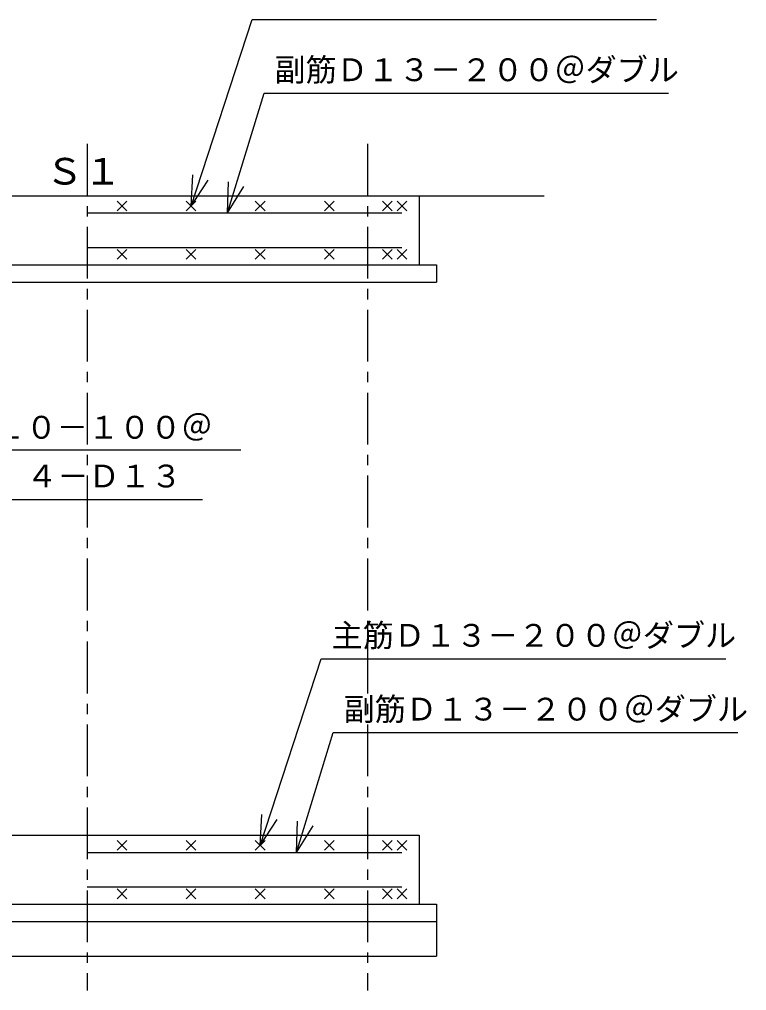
# Model space of a CAD drawing. Units: millimetres, scale not verified. Extents: x -8093 to 8093, y -5792 to 5792.
# Drawn here: x -528 to 1576, y -24 to 2786 of the extents above; entities that cross this region are included whole.
import ezdxf
from ezdxf.enums import TextEntityAlignment as Align

# ---------------------------------------------------------------- set-up
doc = ezdxf.new("R2010")
doc.units = ezdxf.units.MM
doc.header["$LTSCALE"] = 30
doc.linetypes.add('CHAIN1', pattern=[8, 5, -1, 1, -1])
doc.layers.add('0-3_00クル-フ-1機器', color=5, linetype='Continuous', lineweight=25)
doc.layers.add('0-7_00クル-フ-2製作', color=3, linetype='Continuous', lineweight=25)
doc.styles.add('ＭＳ ゴシック', font='')
doc.styles.get('ＭＳ ゴシック').set_extended_font_data('MS Gothic')

msp = doc.modelspace()

# ---------------------------------------------------------------- linework, layer by layer
at = {"layer": '0-3_00クル-フ-1機器', "color": 2}
for p, q in [((-31.24, 2245.72), (145.54, 2785.72)), ((145.54, 2785.72), (1315.53, 2785.72)), ((73.83, 2225.72), (180, 2572.26)), ((180, 2572.26), (1350, 2572.26)), ((-31.24, 2245.72), (-26.33, 2335.59)), ((-31.24, 2245.72), (17.95, 2321.09)), ((73.83, 2225.72), (77.02, 2315.66)), ((73.83, 2225.72), (121.57, 2302.01)), ((-2416.24, 2275.72), (990.45, 2275.72)), ((628.76, 2275.72), (628.76, 2075.72)), ((-1041.24, 2025.72), (678.76, 2025.72)), ((-977.67, 1540.72), (112.99, 1540.72)), ((-952.67, 1396.67), (2.33, 1396.67)), ((168.76, 395.72), (345.54, 935.72)), ((345.54, 935.72), (1515.53, 935.72)), ((273.83, 375.72), (380, 722.26)), ((380, 722.26), (1550, 722.26)), ((168.76, 395.72), (173.67, 485.59)), ((168.76, 395.72), (217.95, 471.09)), ((273.83, 375.72), (277.02, 465.66)), ((273.83, 375.72), (321.57, 452.01)), ((-1041.24, 425.72), (628.76, 425.72)), ((628.76, 425.72), (628.76, 225.72)), ((-1191.24, 225.72), (528.76, 225.72)), ((-1191.24, 175.72), (528.76, 175.72)), ((-1341.24, 75.72), (678.76, 75.72))]:
    msp.add_line(p, q, dxfattribs=at)
at = {"layer": '0-3_00クル-フ-1機器', "color": 2, "linetype": 'CHAIN1'}
for p, q in [((-331.24, 2425.72), (-331.24, -24.28)), ((478.76, 2425.72), (478.76, -24.28))]:
    msp.add_line(p, q, dxfattribs=at)
at = {"layer": '0-3_00クル-フ-1機器', "color": 2}
for points in [[(-1041.24, 2075.72), (678.76, 2075.72), (678.76, 2025.72)], [(-1341.24, 225.72), (678.76, 225.72), (678.76, 125.72)], [(-1341.24, 75.72), (-1341.24, 175.72), (678.76, 175.72), (678.76, 75.72)]]:
    msp.add_lwpolyline(points, dxfattribs=at)
at = {"layer": '0-7_00クル-フ-2製作'}
for p, q in [((-217.09, 2259.86), (-245.38, 2231.58)), ((-245.38, 2259.86), (-217.09, 2231.58)), ((-17.09, 2259.86), (-45.38, 2231.58)), ((-45.38, 2259.86), (-17.09, 2231.58)), ((182.91, 2259.86), (154.62, 2231.58)), ((154.62, 2259.86), (182.91, 2231.58)), ((382.91, 2259.86), (354.62, 2231.58)), ((354.62, 2259.86), (382.91, 2231.58)), ((550.61, 2259.86), (522.33, 2231.58)), ((522.33, 2259.86), (550.61, 2231.58)), ((592.91, 2259.86), (564.62, 2231.58)), ((564.62, 2259.86), (592.91, 2231.58)), ((-331.23, 2225.72), (578.76, 2225.72)), ((-331.23, 2125.72), (578.76, 2125.72)), ((-217.09, 2119.86), (-245.38, 2091.58)), ((-245.38, 2119.86), (-217.09, 2091.58)), ((-17.09, 2119.86), (-45.38, 2091.58)), ((-45.38, 2119.86), (-17.09, 2091.58)), ((182.91, 2119.86), (154.62, 2091.58)), ((154.62, 2119.86), (182.91, 2091.58)), ((382.91, 2119.86), (354.62, 2091.58)), ((354.62, 2119.86), (382.91, 2091.58)), ((550.61, 2119.86), (522.33, 2091.58)), ((522.33, 2119.86), (550.61, 2091.58)), ((592.91, 2119.86), (564.62, 2091.58)), ((564.62, 2119.86), (592.91, 2091.58)), ((-217.09, 409.86), (-245.38, 381.58)), ((-245.38, 409.86), (-217.09, 381.58)), ((-17.09, 409.86), (-45.38, 381.58)), ((-45.38, 409.86), (-17.09, 381.58)), ((182.91, 409.86), (154.62, 381.58)), ((154.62, 409.86), (182.91, 381.58)), ((382.91, 409.86), (354.62, 381.58)), ((354.62, 409.86), (382.91, 381.58)), ((550.61, 409.86), (522.33, 381.58)), ((522.33, 409.86), (550.61, 381.58)), ((592.91, 409.86), (564.62, 381.58)), ((564.62, 409.86), (592.91, 381.58)), ((-331.23, 375.72), (578.76, 375.72)), ((-331.23, 275.72), (578.76, 275.72)), ((-217.09, 269.86), (-245.38, 241.58)), ((-245.38, 269.86), (-217.09, 241.58)), ((-17.09, 269.86), (-45.38, 241.58)), ((-45.38, 269.86), (-17.09, 241.58)), ((182.91, 269.86), (154.62, 241.58)), ((154.62, 269.86), (182.91, 241.58)), ((382.91, 269.86), (354.62, 241.58)), ((354.62, 269.86), (382.91, 241.58)), ((550.61, 269.86), (522.33, 241.58)), ((522.33, 269.86), (550.61, 241.58)), ((592.91, 269.86), (564.62, 241.58)), ((564.62, 269.86), (592.91, 241.58))]:
    msp.add_line(p, q, dxfattribs=at)

# ---------------------------------------------------------------- texts
at = {"layer": '0-3_00クル-フ-1機器', "color": 4, "style": 'ＭＳ ゴシック'}
for s, p in [('副筋Ｄ１３－２００＠ダブル', (210, 2587.26)), ('帯筋\u3000Ｄ１０－１００＠', (-959.21, 1552.81)), ('４－Ｄ１３', (-507.67, 1411.67)), ('主筋Ｄ１３－２００＠ダブル', (375.54, 950.71)), ('副筋Ｄ１３－２００＠ダブル', (410, 737.26))]:
    msp.add_text(s, height=65.98, dxfattribs=at).set_placement(p, align=Align.BOTTOM_LEFT)
at = {"layer": '0-3_00クル-フ-1機器', "color": 4, "style": 'ＭＳ ゴシック', "width": 1.05}
msp.add_text('Ｓ１', height=76.98, dxfattribs=at).set_placement((-452.53, 2284.89), align=Align.BOTTOM_LEFT)

doc.saveas('drawing.dxf')
